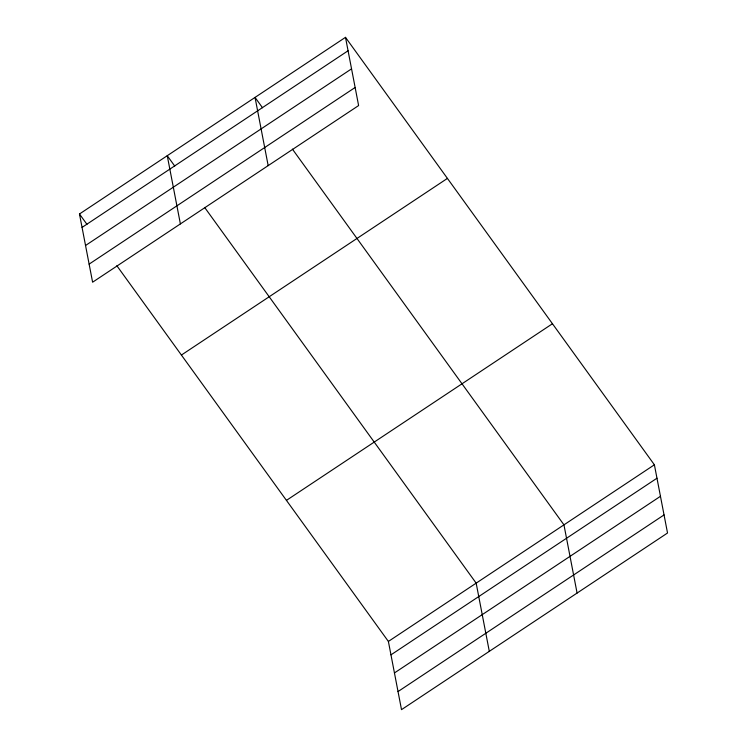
<?xml version="1.0" encoding="UTF-8"?>
<svg xmlns="http://www.w3.org/2000/svg" width="747" height="747" viewBox="0 0 747 747"><rect width="100%" height="100%" fill="white"/><g stroke="black" fill="none" stroke-linecap="round" stroke-linejoin="round"><path stroke-width="1.12" d="M345.488 37.35L358.616 105.56L92.609 282.207L79.471 213.997L345.488 37.35L654.391 464.793L667.529 533.003L401.512 709.65L388.384 641.44L116.849 265.717M82.058 227.415L348.065 50.768M85.541 245.492L351.548 68.855M89.126 264.121L355.133 87.483M181.409 355.049L447.425 178.402M286.437 500.378L552.453 323.74M388.384 641.44L654.391 464.793M390.961 654.848L656.977 478.211M394.444 672.935L660.46 496.297M398.03 691.563L664.046 514.926M262.514 107.755L255.035 97.409L268.173 165.619M292.413 149.129L563.948 524.852L577.086 593.062M174.733 166.049L167.253 155.703L180.391 223.913M204.631 207.423L476.166 583.146L489.304 651.356M79.471 213.997L86.951 224.333"/></g></svg>
